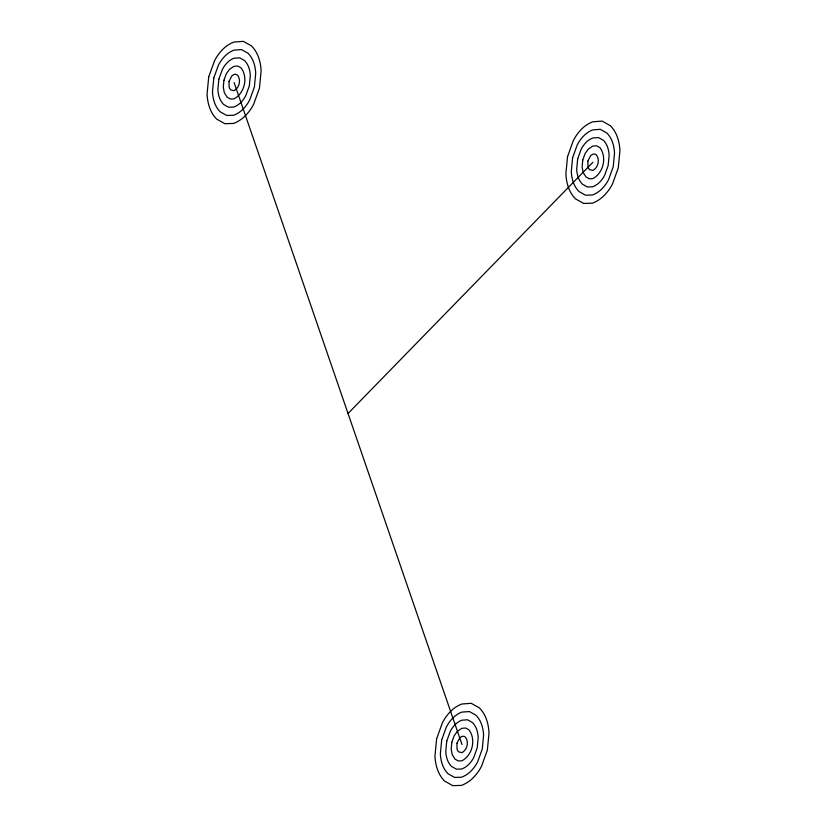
<?xml version="1.0" encoding="UTF-8"?>
<svg xmlns="http://www.w3.org/2000/svg" width="827" height="827" viewBox="0 0 827 827"><rect width="100%" height="100%" fill="white"/><g stroke="black" fill="none" stroke-linecap="round" stroke-linejoin="round"><path stroke-width="1.24" d="M348.033 413.5L592.907 162.268M234.093 82.514L461.983 744.486M208.724 76.88L207.081 93.875A51.439 48.214 11.5 0 0 209.603 107.644A32.853 30.785 11.5 0 0 216.571 119.047L224.83 123.688L233.607 123.44A34.879 32.687 11.5 0 0 245.485 115.615A51.439 48.214 11.5 0 0 253.662 104.223L259.461 88.158L261.105 71.163A51.439 48.214 11.5 0 0 258.582 57.394A32.853 30.785 11.5 0 0 251.615 45.992L243.355 41.35L233.886 42.053A32.853 30.785 11.5 0 0 222.701 49.424A51.439 48.214 11.5 0 0 214.513 60.816L208.724 76.88M213.79 78.007L212.487 91.601A41.154 38.58 11.5 0 0 214.503 102.62A26.278 24.634 11.5 0 0 220.075 111.738L226.691 115.449L233.7 115.253A27.901 26.154 11.5 0 0 243.21 108.999A41.154 38.58 11.5 0 0 249.754 99.881L254.385 87.031L255.698 73.438A41.154 38.58 11.5 0 0 253.682 62.418A26.278 24.634 11.5 0 0 248.11 53.3L241.494 49.579L233.927 50.147A26.278 24.634 11.5 0 0 224.975 56.04A41.154 38.58 11.5 0 0 218.431 65.157L213.79 78.007M218.866 79.134L217.883 89.326A30.868 28.935 11.5 0 0 219.403 97.596A19.714 18.473 11.5 0 0 223.579 104.44L228.541 107.221L233.803 107.076A20.923 19.61 11.5 0 0 240.926 102.383A30.868 28.935 11.5 0 0 245.836 95.539L249.32 85.905L250.302 75.702A30.868 28.935 11.5 0 0 248.782 67.442A19.714 18.473 11.5 0 0 244.606 60.598L239.644 57.818L233.969 58.241A19.714 18.473 11.5 0 0 227.26 62.656A30.868 28.935 11.5 0 0 222.349 69.499L218.866 79.134M223.941 80.26L223.29 87.062L224.293 92.572L227.084 97.131L230.392 98.982L233.896 98.889C244.585 93.544 248.369 77.407 241.102 67.907L237.794 66.046L234.01 66.336L229.534 69.282L226.267 73.841L223.941 80.26M229.017 81.387L229.193 87.548L230.588 89.823L234 90.701C239.334 88.034 241.236 79.961 237.597 75.216L235.943 74.285L234.051 74.43L231.818 75.898L229.017 81.387M436.615 738.842L434.971 755.837A51.439 48.214 11.5 0 0 437.493 769.606A32.853 30.785 11.5 0 0 444.461 781.008L452.72 785.65L461.497 785.402A34.879 32.687 11.5 0 0 473.375 777.576A51.439 48.214 11.5 0 0 481.552 766.184L487.351 750.12L488.995 733.125A51.439 48.214 11.5 0 0 486.472 719.356A32.853 30.785 11.5 0 0 479.505 707.953L471.245 703.312L461.776 704.015A32.853 30.785 11.5 0 0 450.591 711.385A51.439 48.214 11.5 0 0 442.404 722.777L436.615 738.842M441.68 739.969L440.377 753.562A41.154 38.58 11.5 0 0 442.393 764.582A26.278 24.634 11.5 0 0 447.965 773.7L454.581 777.421L461.59 777.225A27.901 26.154 11.5 0 0 471.101 770.96A41.154 38.58 11.5 0 0 477.644 761.843L482.275 748.993L483.588 735.399A41.154 38.58 11.5 0 0 481.572 724.38A26.278 24.634 11.5 0 0 476.001 715.262L469.385 711.551L461.817 712.109A26.278 24.634 11.5 0 0 452.865 718.001A41.154 38.58 11.5 0 0 446.322 727.119L441.68 739.969M446.756 741.095L445.774 751.298A30.868 28.935 11.5 0 0 447.293 759.558A19.714 18.473 11.5 0 0 451.47 766.402L456.432 769.182L461.693 769.038A20.923 19.61 11.5 0 0 468.816 764.344A30.868 28.935 11.5 0 0 473.726 757.501L477.21 747.866L478.192 737.674A30.868 28.935 11.5 0 0 476.672 729.404A19.714 18.473 11.5 0 0 472.496 722.56L467.534 719.779L461.859 720.203A19.714 18.473 11.5 0 0 455.15 724.617A30.868 28.935 11.5 0 0 450.239 731.461L446.756 741.095M451.831 742.222L451.18 749.024L452.183 754.534L454.974 759.093L458.282 760.954L461.786 760.85C472.475 755.506 476.259 739.369 468.992 729.869L465.684 728.018L461.9 728.298L457.424 731.244L454.157 735.803L451.831 742.222M456.907 743.349L457.083 749.51L458.478 751.784L461.89 752.663C467.224 749.996 469.126 741.922 465.487 737.177L463.833 736.247L461.942 736.392L459.709 737.86L456.907 743.349M567.539 156.634L565.895 173.618A51.439 48.214 11.5 0 0 568.418 187.388A32.853 30.785 11.5 0 0 575.385 198.8L583.645 203.442L592.421 203.194A34.879 32.687 11.5 0 0 604.299 195.368A51.439 48.214 11.5 0 0 612.487 183.976L618.276 167.912L619.919 150.917A51.439 48.214 11.5 0 0 617.397 137.148A32.853 30.785 11.5 0 0 610.429 125.745L602.17 121.104L592.701 121.807A32.853 30.785 11.5 0 0 581.515 129.167A51.439 48.214 11.5 0 0 573.338 140.559L567.539 156.634M572.615 157.761L571.302 171.354A41.154 38.58 11.5 0 0 573.318 182.364A26.278 24.634 11.5 0 0 578.89 191.492L585.506 195.203L592.514 195.007A27.901 26.154 11.5 0 0 602.025 188.752A41.154 38.58 11.5 0 0 608.569 179.635L613.21 166.785L614.513 153.191A41.154 38.58 11.5 0 0 612.497 142.172A26.278 24.634 11.5 0 0 606.925 133.044L600.309 129.332L592.742 129.891A26.278 24.634 11.5 0 0 583.79 135.793A41.154 38.58 11.5 0 0 577.246 144.901L572.615 157.761M577.68 158.887L576.698 169.08A30.868 28.935 11.5 0 0 578.218 177.34A19.714 18.473 11.5 0 0 582.394 184.183L587.356 186.974L592.618 186.819A20.923 19.61 11.5 0 0 599.74 182.126A30.868 28.935 11.5 0 0 604.651 175.293L608.134 165.658L609.117 155.455A30.868 28.935 11.5 0 0 607.597 147.196A19.714 18.473 11.5 0 0 603.421 140.352L598.459 137.571L592.783 137.985A19.714 18.473 11.5 0 0 586.074 142.409A30.868 28.935 11.5 0 0 581.164 149.242L577.68 158.887M582.756 160.014L582.105 166.816L583.118 172.316L585.898 176.885L589.206 178.735L592.711 178.642C603.4 173.288 607.183 157.151 599.916 147.661L596.608 145.8L592.825 146.079L588.348 149.036L585.082 153.584L582.756 160.014M587.832 161.141L588.007 167.292L589.403 169.576L592.814 170.455C598.159 167.778 600.051 159.714 596.412 154.959L594.758 154.039L592.866 154.173L590.633 155.652L587.832 161.141"/></g></svg>
